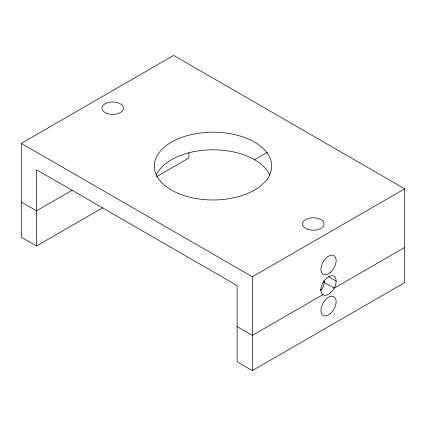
<?xml version="1.0" encoding="UTF-8"?>
<svg xmlns="http://www.w3.org/2000/svg" width="426" height="426" viewBox="0 0 426 426"><rect width="100%" height="100%" fill="white"/><g stroke="black" fill="none" stroke-linecap="round" stroke-linejoin="round"><path stroke-width="0.64" d="M21.3 143.37L173.643 55.412L404.7 188.814L404.7 282.63L252.357 370.588L237.122 361.791L237.122 285.564L36.535 169.756L36.535 245.983L21.3 237.186L21.3 143.37L252.357 276.767L404.7 188.814M72.25 190.182L36.535 210.801L21.3 202.004M36.535 245.983L102.783 207.734M156.619 176.657L188.878 158.03L188.878 152.716M254.514 159.713L267.581 152.167M404.7 247.447L334.16 288.178L324.053 282.342A10.772 6.22 0 0 0 323.622 280.862M328.526 276.708L336.146 281.107M322.264 294.313L322.897 294.675L252.357 335.406L237.122 326.609M324.053 282.342L323.664 286.048L322.045 289.014A7.743 6.321 60 0 1 320.48 290.122M320.911 289.185L320.911 290.095M252.357 276.767L252.357 370.588M156.225 175.054A58.708 33.894 0 0 1 213 149.787A58.708 33.894 0 0 1 269.775 175.054M323.989 281.059A19.117 15.608 60 0 1 324.122 282.353M330.501 272.336A10.772 6.22 -60 0 0 333.915 255.648A10.772 6.22 -60 0 0 321.172 266.953A10.772 6.22 -60 0 0 330.501 272.336M330.501 313.382A10.772 6.22 -60 0 0 333.915 296.698A10.772 6.22 -60 0 0 321.172 307.998A10.772 6.22 -60 0 0 330.501 313.382M330.501 292.859A10.772 6.22 -60 0 0 333.915 276.176A10.772 6.22 -60 0 0 321.172 287.475A10.772 6.22 -60 0 0 330.501 292.859M307.907 229.38A10.772 6.22 0 0 0 324.064 223.996A10.772 6.22 0 0 0 307.907 218.607A10.772 6.22 0 0 0 307.907 229.38M106.388 113.22A10.772 6.22 0 0 0 123.423 108.827A10.772 6.22 0 0 0 108.311 102.506A10.772 6.22 0 0 0 106.388 113.22M178.553 193.537A58.708 33.894 0 0 0 271.394 169.591A58.708 33.894 0 0 0 189.053 135.143A58.708 33.894 0 0 0 178.553 193.537"/></g></svg>
